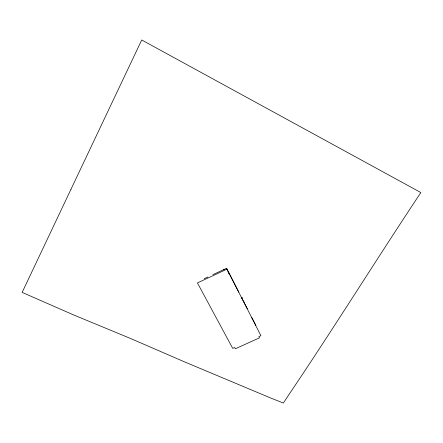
<?xml version="1.0" encoding="UTF-8"?>
<svg xmlns="http://www.w3.org/2000/svg" width="443" height="443" viewBox="0 0 443 443"><rect width="100%" height="100%" fill="white"/><g stroke="black" fill="none" stroke-linecap="round" stroke-linejoin="round"><path stroke-width="0.66" d="M243.816 301.844L243.866 301.5M241.895 298.1L242.005 297.441M246.402 306.334L246.319 306.75M246.518 306.412L246.391 306.894M241.906 297.934L242.083 297.585M204.157 278.719L207.889 276.98M212.867 274.666L226.561 268.292L238.843 292.214M223.46 269.848L224.391 269.416M226.783 269.25L197.423 282.916L232.708 348.364L234.657 347.484L235.355 348.779L259.493 337.843L258.862 336.614L260.905 335.689L226.561 268.292M241.679 297.735L247.349 308.777M251.757 317.365L255.849 325.339M227.907 271.675L229.081 273.962M70.963 189.305L22.15 292.397L73.494 314.884L130.12 338.302L184.166 361.715L271.493 398.351L283.37 403.019L286.986 397.543A1682.813 705.937 71.2 0 1 289.816 393.279C334.465 327.023 376.633 259.116 420.85 192.561L141.721 39.981L70.963 189.305"/></g></svg>
